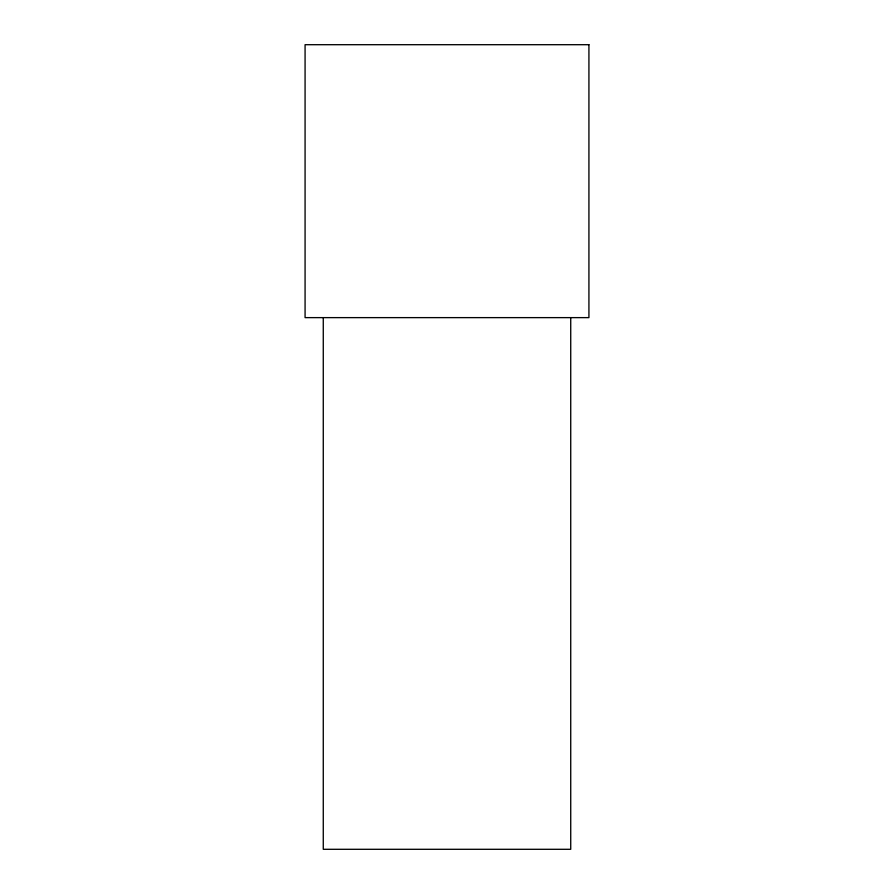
<?xml version="1.0" encoding="UTF-8"?>
<svg xmlns="http://www.w3.org/2000/svg" width="894" height="894" viewBox="0 0 894 894"><rect width="100%" height="100%" fill="white"/><g stroke="black" fill="none" stroke-linecap="round" stroke-linejoin="round"><path stroke-width="1.34" d="M570.73 317.627L570.73 849.3L323.27 849.3L323.27 317.627M588.923 44.7L305.077 44.7L305.077 317.627L588.923 317.627L588.923 44.7"/></g></svg>
